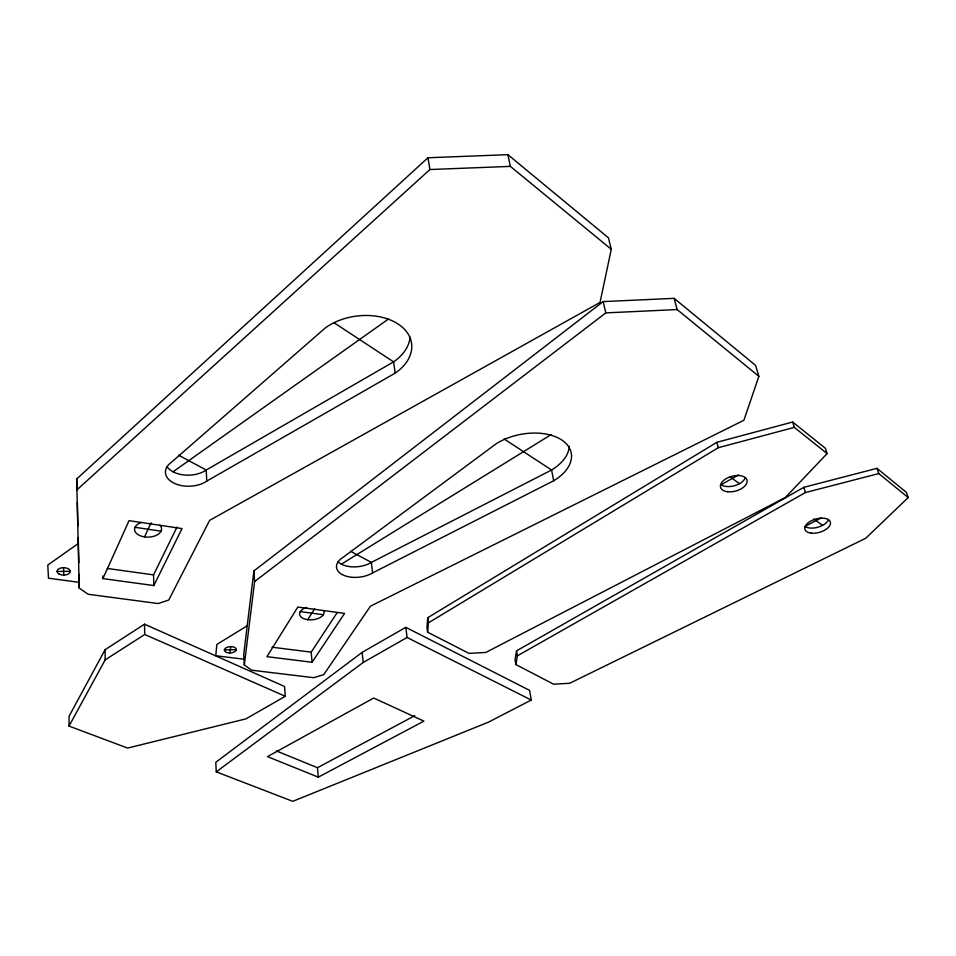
<?xml version="1.0" encoding="UTF-8"?>
<svg xmlns="http://www.w3.org/2000/svg" width="956" height="956" viewBox="0 0 956 956"><rect width="100%" height="100%" fill="white"/><g stroke="black" fill="none" stroke-linecap="round" stroke-linejoin="round"><path stroke-width="1.43" d="M79.228 588.071L76.683 478.968L427.953 157.764L507.911 154.669L608.446 237.829L611.278 249.277L600.033 302.431L209.627 520.375L168.746 600.045L158.158 603.547L88.155 594.262L79.228 588.071L79.193 574.389M69.023 726.082L69.095 716.211L105.1 649.674L144.511 624.196L284.541 686.48L285.294 696.279L245.979 718.852L127.614 748.082L69.023 726.082L105.172 659.867L144.738 634.485L285.294 696.279M427.762 617.696L426.938 627.136L427.631 632.215L469.014 653.378L485.791 652.458L785.354 497.514L827.107 453.61L825.41 448.316L792.644 422.026L716.845 442.317L427.762 617.696L428.467 622.81L427.631 632.215M229.99 652.972L230.695 646.591M253.89 570.947L243.696 654.776L244.318 664.946L251.583 670.192L313.735 677.696L323.761 674.613L370.426 606.2L743.911 420.246L758.861 376.329L755.587 365.395L674.123 298.344L603.14 301.606L253.89 570.947L254.607 581.547L244.318 664.946M516.539 650.845L515.021 659.628L515.87 664.587L553.632 684.197L569.692 683.277L865.718 538.264L908.2 497.574L906.408 492.412L876.999 468.332L803.817 487.321L516.539 650.845L517.387 655.816L515.87 664.587M102.913 578.607L129.048 520.662L182.022 528.584L153.832 585.55L102.913 578.607L102.901 575.918M144.511 536.89L151.108 522.812M153.832 585.55L153.546 574.879L177.039 526.995M307.689 619.703L314.679 608.745M312.074 662.269L344.566 613.394L297.842 607.036L266.939 656.664L312.074 662.269L311.178 652.147L337.026 612.868M76.623 490.141L429.925 169.535L510.349 166.38L611.278 249.277M254.607 581.547L605.817 312.887L677.159 309.565L758.861 376.329M362.145 652.374L215.793 762.267L216.259 771.851L292.799 801.331L488.349 722.198L531.273 700.043L529.6 690.375L405.786 627.327L362.145 652.374L363.232 662.436L216.259 771.851M173.06 471.786L388.578 318.957M78.38 543.438L47.8 565.056L48.493 578.201L79.348 582.371M341.352 564.16L551.026 434.681M247.222 625.762L216.857 644.475L215.769 655.732L243.613 659.162M428.467 622.81L718.315 447.695L794.305 427.392L827.107 453.61M206.771 481.107L395.151 373.151A51.11 34.261 -7.2 0 0 397.971 323.941A51.11 34.261 -7.2 0 0 325.446 327.812L171.411 462.286A23.792 14.615 -1.9 0 0 173.311 482.816A23.792 14.615 -1.9 0 0 206.771 481.107L206.221 470.029L178.629 455.187M363.232 662.436L407.077 637.473L531.273 700.043M517.387 655.816L805.406 492.555L878.779 473.567L908.2 497.574M738.546 474.941L721.111 484.716A13.671 7.636 -15.3 0 0 734.662 485.672A13.671 7.636 -15.3 0 0 745.322 477.725M276.415 750.938L317.476 767.716L414.761 715.686M318.3 777.156L423.89 721.135L373.724 698.023L267.477 756.638L318.3 777.156L317.476 767.716M820.989 517.973L805.024 526.409A13.205 6.931 -16 0 0 817.822 527.246A13.205 6.931 -16 0 0 828.47 519.861M372.577 572.919L553.703 480.737A46.509 27.915 -11 0 0 561.507 439.832A46.509 27.915 -11 0 0 496.391 443.62L343.12 557.3A21.57 12.201 -6.3 0 0 342.32 574.628A21.57 12.201 -6.3 0 0 372.577 572.919L371.358 562.415L350.637 551.313M224.337 649.877L236.335 649.71A6.023 3.179 -3.5 0 0 227.659 647.057A6.023 3.179 -3.5 0 0 227.026 652.578A6.023 3.179 -3.5 0 0 236.335 649.71M57.002 571.437L70.278 571.353M272.018 647.2L311.178 652.147M300.304 611.601L323.367 614.708M107.203 568.45L153.546 574.879M134.999 527.306L161.098 531.178M504.147 439.007L551.576 470.005L553.703 480.737M333.967 322.71L393.609 361.858L395.151 373.151M730.217 476.936L739.466 483.688M813.867 518.965L822.519 525.394M876.999 468.332L878.779 473.567M792.644 422.026L794.305 427.392M803.817 487.321L805.406 492.555M716.845 442.317L718.315 447.695M674.123 298.344L677.159 309.565M603.14 301.606L605.817 312.887M507.911 154.669L510.349 166.38M427.953 157.764L429.925 169.535M405.786 627.327L407.077 637.473M63.502 567.661L63.789 575.106M76.683 478.968L76.958 489.221M77.305 502.414L77.914 525.86M78.225 537.583L78.882 562.594M144.511 624.196L144.738 634.485M105.1 649.674L105.172 659.867M338.054 561.829A21.474 12.261 -6.3 0 0 371.358 562.415L551.576 470.005A46.294 28.023 -11.1 0 0 569.262 446.261M323.953 611.219A12.309 6.692 -5.2 0 1 314.99 619.404A12.309 6.692 -5.2 0 1 300.327 616.154A12.309 6.692 -5.2 0 1 306.649 607.371M167.049 466.803A23.673 14.675 -1.8 0 0 206.221 470.029L393.609 361.858A50.847 34.368 -7.2 0 0 410.052 337.133M159.891 525.179A13.539 7.923 -1.2 0 1 154.717 536.017A13.539 7.923 -1.2 0 1 136.29 533.257A13.539 7.923 -1.2 0 1 141.369 522.406M811.202 533.149A13.241 6.907 -15.9 0 0 830.501 523.075A13.241 6.907 -15.9 0 0 811.202 520.841A13.241 6.907 -15.9 0 0 811.202 533.149M727.552 491.743A13.707 7.624 -15.2 0 0 747.114 480.916A13.707 7.624 -15.2 0 0 726.608 478.394A13.707 7.624 -15.2 0 0 727.552 491.743M59.033 574.042A6.644 3.728 0.5 0 0 70.087 572.321A6.644 3.728 0.5 0 0 61.805 567.792A6.644 3.728 0.5 0 0 59.033 574.042"/></g></svg>
